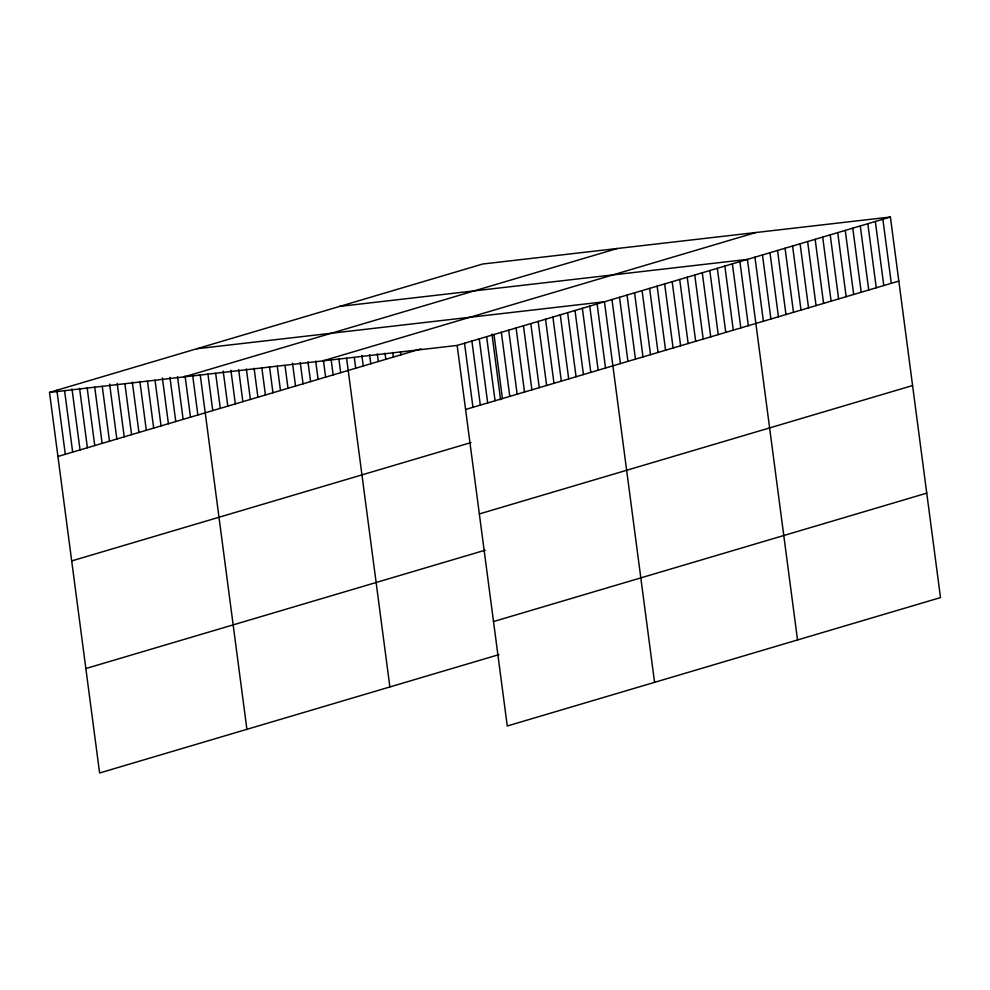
<?xml version="1.0" encoding="UTF-8"?>
<svg xmlns="http://www.w3.org/2000/svg" width="990" height="990" viewBox="0 0 990 990"><rect width="100%" height="100%" fill="white"/><g stroke="black" fill="none" stroke-linecap="round" stroke-linejoin="round"><path stroke-width="1.49" d="M498.972 654.613L99.606 772.98L49.5 392.411L482.736 264.008L890.394 217.02L940.5 597.589L507.264 725.992L457.157 345.423L890.394 217.02M184.029 376.905L617.265 248.502M322.629 360.929L755.865 232.526M57.94 456.477L420.936 348.888M465.597 409.489L898.833 281.086M71.688 560.922L471.054 442.555M479.346 513.934L912.582 385.543M85.858 668.535L485.224 550.168M493.515 621.547L926.751 493.144M339.768 306.38L747.425 259.392L797.532 639.961M196.8 348.752L604.457 301.764L654.563 682.333M49.5 392.411L457.157 345.423M882.87 219.248L891.309 283.326M875.346 221.488L883.785 285.553M867.822 223.715L876.261 287.781M860.298 225.943L868.737 290.008M852.774 228.17L861.213 292.248M845.25 230.398L853.689 294.476M837.726 232.638L846.165 296.703M830.202 234.865L838.629 298.93M822.678 237.093L831.105 301.158M815.154 239.32L823.581 303.398M807.63 241.548L816.057 305.625M800.106 243.788L808.533 307.853M792.582 246.015L801.009 310.08M785.058 248.243L793.485 312.308M777.534 250.47L785.961 314.548M769.997 252.697L778.437 316.775M762.473 254.937L770.913 319.003M754.949 257.165L763.389 321.23M739.901 261.62L748.341 325.698M732.377 263.86L740.817 327.925M724.853 266.087L733.293 330.153M717.329 268.315L725.769 332.38M709.805 270.542L718.245 334.608M702.281 272.77L710.721 336.848M694.757 275.01L703.197 339.075M687.233 277.237L695.673 341.303M679.709 279.465L688.149 343.53M672.185 281.692L680.613 345.757M664.661 283.92L673.089 347.997M657.137 286.16L665.565 350.225M649.613 288.387L658.041 352.452M642.089 290.615L650.517 354.68M634.565 292.842L642.993 356.907M627.041 295.07L635.469 359.147M619.517 297.309L627.945 361.375M611.981 299.537L620.421 363.602M597.094 303.942L605.534 368.02M589.731 306.133L598.17 370.198M582.368 308.311L590.807 372.376M575.004 310.501L583.432 374.567M567.641 312.679L576.069 376.745M560.278 314.857L568.706 378.935M552.903 317.048L561.342 381.113M545.539 319.226L553.979 383.291M538.176 321.404L546.616 385.481M530.813 323.594L539.253 387.659M523.45 325.772L531.878 389.837M516.087 327.962L524.514 392.028M508.712 330.14L517.151 394.206M501.348 332.318L509.788 396.396M493.985 334.509L502.425 398.574M491.956 334.051L500.594 399.7M486.622 336.687L495.062 400.752M479.259 338.865L487.686 402.942M471.896 341.055L480.323 405.12M464.533 343.233L472.96 407.311M400.467 351.784L400.876 354.841M392.745 352.489L393.352 357.068M385.023 353.195L385.828 359.296M377.301 353.9L378.304 361.536M369.567 354.606L370.78 363.763M361.845 355.311L363.256 365.991M354.321 357.539L355.732 368.218M346.599 358.244L389.874 686.949M338.865 358.949L340.671 372.686M331.143 359.655L333.147 374.913M323.421 360.36L325.623 377.14M315.699 361.065L318.099 379.368M307.964 361.771L310.575 381.596M300.242 362.476L303.051 383.835M292.52 363.182L295.527 386.063M284.996 365.409L288.003 388.29M277.262 366.114L280.479 390.518M269.54 366.82L272.955 392.745M261.818 367.525L265.431 394.985M254.096 368.231L257.907 397.213M246.362 368.936L250.383 399.44M238.64 369.641L242.859 401.668M230.917 370.347L235.335 403.895M223.183 371.04L227.811 406.135M215.659 373.279L220.287 408.363M207.937 373.985L212.763 410.59M200.215 374.69L246.906 729.321M192.654 375.346L197.864 415.008M185.081 376.002L190.501 417.186M177.519 376.658L183.138 419.364M169.946 377.314L175.774 421.554M162.385 377.97L168.411 423.732M155.022 380.16L161.048 425.923M147.448 380.816L153.685 428.101M139.887 381.472L146.31 430.279M132.326 382.128L138.947 432.469M124.963 384.306L131.583 434.647M117.191 383.439L124.22 436.825M109.63 384.095L116.857 439.016M102.255 386.286L109.494 441.193M94.694 386.942L102.131 443.384M87.132 387.597L94.755 445.562M79.559 388.253L87.392 447.74M71.998 388.909L80.029 449.93M64.635 391.087L72.666 452.108M56.863 390.221L65.303 454.299"/></g></svg>
